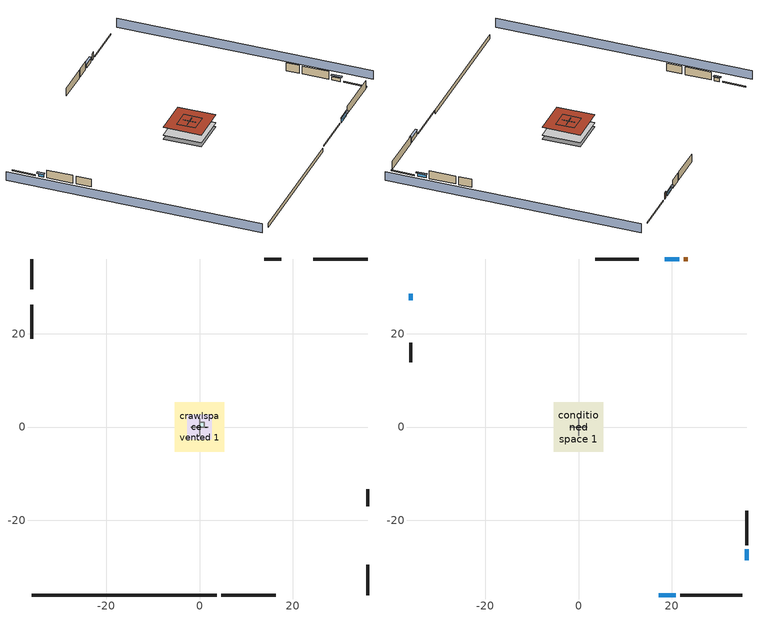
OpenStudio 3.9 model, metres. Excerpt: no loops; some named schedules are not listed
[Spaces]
garage 1
 floor foundation (Slab1 construction): -2.59,-2.59 -2.59,2.59 2.59,2.59 2.59,-2.59 z0
 wall outside (Wall1 construction): -36.08,26.3 -36.08,18.99 z0.3:2.74
 wall outside (Wall2 construction): 17.55,36.08 13.9,36.08 z0.3:2.74
 wall outside (Wall9 construction): 36.08,-17.02 36.08,-13.36 z0.3:2.74
 wall to conditioned space 1 (Wall5 construction Reversed): -1.83,0 1.83,0 z0.3:2.74
 wall to conditioned space 1 (Wall6 construction Reversed): 0,-1.83 0,1.83 z0.3:2.74
 roof outside (Roof1 construction): -2.59,2.59 -2.59,-2.59 2.59,-2.59 2.59,2.59 z2.74
crawlspace - vented 1
 floor foundation (Slab2 construction): -5.34,-5.34 -5.34,5.34 5.34,5.34 5.34,-5.34 z-0.91
 wall outside (RimJoist1 construction): 4.65,-36.08 16.33,-36.08 z0.3:0.61
 wall outside (RimJoist2 construction): -36.08,36.08 -36.08,29.59 z0.3:0.61
 wall outside (RimJoist3 construction): 36.08,36.08 24.41,36.08 z0.3:0.61
 wall outside (RimJoist4 construction): 36.08,-36.08 36.08,-29.59 z0.3:0.61
 wall foundation (FoundationWall1 construction): -36.08,-36.08 3.73,-36.08 z-0.91:0.3
furnace airloop ret air space
 floor adiabatic (AdiabaticConst): 0,0 0,1 1,1 1,0 z0
 wall adiabatic (AdiabaticConst): 0,1 0,0 1,0 1,1 0,1 z0:1
 ceiling adiabatic (AdiabaticConst): 1,0 1,1 0,1 0,0 z1
conditioned space 1
 floor to crawlspace - vented 1 (Floor1 construction): -5.34,-5.34 -5.34,5.34 5.34,5.34 5.34,-5.34 z0.3
 wall outside (Wall3 construction): 21.82,-36.08 35.15,-36.08 z0.3:2.74
 wall outside (Wall4 construction): -36.08,18.06 -36.08,13.87 z0.3:2.74
 wall outside (Wall7 construction): 12.97,36.08 3.62,36.08 z0.3:2.74
 wall outside (Wall8 construction): 36.08,-25.36 36.08,-17.95 z0.3:2.74
 wall outside (AdiabaticWallConstruction): 17.26,-36.08 20.89,-36.08 z0.3:1.52; -36.08,28.66 -36.08,27.23 z0.3:1.28; 21.64,36.08 18.48,36.08 z0.3:1.37; 36.08,-28.66 36.08,-26.28 z0.3:1.34
 wall outside (AdiabaticWallConstruction 1): 23.48,36.08 22.56,36.08 z0.3:2.34
 window (WindowConstruction): 17.26,-36.08 20.89,-36.08 z0.3:1.52
 window (WindowConstruction 1): -36.08,28.66 -36.08,27.23 z0.3:1.28
 window (WindowConstruction 2): 21.64,36.08 18.48,36.08 z0.3:1.37
 window (WindowConstruction 3): 36.08,-28.66 36.08,-26.28 z0.3:1.34
 door (Door): 23.48,36.08 22.56,36.08 z0.3:2.34
 roof outside (Roof2 construction): -5.34,5.34 -5.34,-5.34 5.34,-5.34 5.34,5.34 z2.74
shading: 40.65,-36.08 40.65,36.08 / -40.65,36.08 -40.65,-36.08 z0:2.74; 21.2,-36.08 16.95,-36.08 16.95,-36.69 21.2,-36.69 z1.83; -36.08,26.93 -36.08,28.96 -36.69,28.96 -36.69,26.93 z1.58; 18.18,36.08 21.94,36.08 21.94,36.69 18.18,36.69 z1.68; 36.08,-25.98 36.08,-28.96 36.69,-28.96 36.69,-25.98 z1.65
[Site]
Portland Intl Arpt_OR: Latitude {deg}=45.59; Longitude {deg}=-122.6; Time Zone {hr}=-8; Elevation {m}=33; Terrain=Suburbs; Keep Site Location Information=Yes
[Site:GroundTemperature:Shallow]
10.2558, 8.96328, 8.85977, 9.47314, 11.9355, 14.3863, 16.5111, 17.8571, 17.9714, 16.8767, 14.8061, 12.4304
[Site:WaterMainsTemperature]
Calculation Method=Schedule; Temperature Schedule=mains temperature schedule
[Building]
Building 1
[Material] Roughness=Rough
Name | Thickness {m} | Conductivity {W/m-K} | Density {kg/m3} | Specific Heat {J/kg-K} | Thermal Absorptance | Solar Absorptance | Visible Absorptance
asphalt or fiberglass shingles | 0.00635 | 0.162714 | 1121.4 | 1465.45 | 0.9 | 0.85 | 0.85
roof rigid ins | 0.00254769 | 0.029427 | 32.04 | 1214.23 | 0.9 | 0.7 | 0.7
osb sheathing 0.5 in. | 0.0127 | 0.115458 | 512.64 | 1214.23 | 0.9 | 0.6 | 0.6
roof rigid ins 1 | 0.051816 | 0.029427 | 32.04 | 1214.23 | 0.9 | 0.7 | 0.7
osb sheathing 0.75 in. | 0.01905 | 0.115458 | 512.64 | 1214.23 | 0.9 | 0.7 | 0.7
roof stud and cavity | 0.2032 | 0.133729 | 78.34581 | 1123.46 | 0.9 | 0.7 | 0.7
gypsum board | 0.0127 | 0.160291 | 801 | 837.4 | 0.9 | 0.6 | 0.6
wood siding | 0.0254 | 0.102417 | 544.68 | 1172.36 | 0.9 | 0.85 | 0.85
osb sheathing 0.5 in. 1 | 0.0127 | 0.115458 | 512.64 | 1214.23 | 0.9 | 0.7 | 0.7
wall stud and cavity | 0.1397 | 0.727959 | 139.0536 | 1170.24 | 0.9 | 0.6 | 0.6
wall stud and cavity 1 | 0.1397 | 0.550994 | 139.0536 | 1170.24 | 0.9 | 0.7 | 0.7
osb sheathing 0.5 in. 2; osb sheathing 0.5 in. 3 | 0.0127 | 0.115458 | 512.64 | 1214.23
wall stud and cavity 2 | 0.1397 | 0.335416 | 139.0536 | 1170.24 | 0.9 | 0.7 | 0.7
rim joist stud and cavity | 0.0508 | 0.178688 | 50.32683 | 1063.81 | 0.9 | 0.6 | 0.6
floor stud and cavity | 0.1397 | 0.923637 | 92.3553 | 1139.71 | 0.9 | 0.7 | 0.7
floor covering | 0.0127 | 0.0433444 | 54.468 | 1339.84 | 0.9 | 0.6 | 0.6
concrete 4.0 in. | 0.1016 | 1.803125 | 2242.8 | 837.4 | 0.9 | 0.7 | 0.7
concrete 8.0 in. | 0.2032 | 1.803125 | 2242.8 | 837.4 | 0.9 | 0.7 | 0.7
soil 0.5 in. | 0.0127 | 1.3848 | 1842.3 | 418.7 | 0.9 | 0.7 | 0.7
wood siding 1; wood siding 2 | 0.0254 | 0.102417 | 544.68 | 1172.36
wall rigid ins | 0.512978 | 0.029427 | 32.04 | 1214.23 | 0.9 | 0.7 | 0.7
wall stud and cavity 3 | 0.0889 | 0.380278 | 52.3479 | 1209.89 | 0.9 | 0.7 | 0.7
door material | 0.04445 | 0.0612267 | 512.64 | 1214.23 | 0.9 | 0.7 | 0.7
wall stud and cavity 4 | 0.0889 | 0.391764 | 83.0341 | 1211.67 | 0.9 | 0.7 | 0.7
furniture material conditioned space 1; furniture material garage 1 | 0.1524 | 0.115458 | 640.8 | 1214.23 | 0.9 | 0.6 | 0.6
[Construction]
Roof1 construction: asphalt or fiberglass shingles, roof rigid ins, osb sheathing 0.5 in.
Roof2 construction: asphalt or fiberglass shingles, roof rigid ins 1, osb sheathing 0.75 in., roof stud and cavity, gypsum board
Wall1 construction; Wall2 construction: wood siding, osb sheathing 0.5 in. 1, wall stud and cavity
Wall3 construction; Wall4 construction: wood siding, osb sheathing 0.5 in. 1, wall stud and cavity 1, gypsum board
Wall5 construction Reversed: gypsum board, wall stud and cavity 2, osb sheathing 0.5 in. 2
Wall6 construction Reversed: gypsum board, wall stud and cavity 2, osb sheathing 0.5 in. 3
Wall7 construction; Wall8 construction: wood siding, osb sheathing 0.5 in. 3, wall stud and cavity 1, gypsum board
Wall9 construction: wood siding, osb sheathing 0.5 in. 3, wall stud and cavity
RimJoist1 construction; RimJoist2 construction; RimJoist3 construction; RimJoist4 construction: wood siding, rim joist stud and cavity
Floor1 construction: floor stud and cavity, osb sheathing 0.75 in., floor covering
Slab1 construction: concrete 4.0 in.
FoundationWall1 construction: concrete 8.0 in.
Slab2 construction: soil 0.5 in.
WindowConstruction; WindowConstruction 1; WindowConstruction 2; WindowConstruction 3: WindowMaterial
AdiabaticWallConstruction: wood siding 1, wall rigid ins, wall stud and cavity 3, gypsum board
Door: door material
AdiabaticWallConstruction 1: wood siding 2, wall rigid ins, wall stud and cavity 3, gypsum board
PartitionWallConstruction: gypsum board, wall stud and cavity 4, gypsum board
furniture construction conditioned space 1: furniture material conditioned space 1
furniture construction garage 1: furniture material garage 1
AdiabaticConst: Adiabatic
[WindowMaterial:SimpleGlazingSystem]
WindowMaterial: U-Factor {W/m2-K}=2.78222; Solar Heat Gain Coefficient=0.56
[Material:NoMass]
Adiabatic: Roughness=Rough; Thermal Resistance {m2-K/W}=176.1
[ThermalZone] Multiplier=1; Use Ideal Air Loads=No
Name | Volume {m3} | Thermostat
conditioned space | 278.185 | conditioned space temperature setpoint
garage | 65.242
crawlspace - vented | 139.092
furnace airloop ret air zone | 1
[Sizing:Zone] Zone Cooling Design Supply Air Temperature Input Method=SupplyAirTemperature; Zone Cooling Design Supply Air Temperature {C}=14; Zone Cooling Design Supply Air Temperature Difference {deltaC}=11.11; Zone Heating Design Supply Air Temperature Input Method=SupplyAirTemperature; Zone Heating Design Supply Air Temperature {C}=40; Zone Heating Design Supply Air Temperature Difference {deltaC}=11.11; Zone Cooling Design Supply Air Humidity Ratio {kg-H2O/kg-air}=0.0085; Zone Heating Design Supply Air Humidity Ratio {kg-H2O/kg-air}=0.008; Cooling Design Air Flow Method=DesignDay; Heating Design Air Flow Method=DesignDay; Account for Dedicated Outdoor Air System=No; Dedicated Outdoor Air System Control Strategy=NeutralSupplyAir; Dedicated Outdoor Air Low Setpoint Temperature for Design {C}=autosize; Dedicated Outdoor Air High Setpoint Temperature for Design {C}=autosize; Zone Load Sizing Method=Sensible Load Only No Latent Load; Zone Latent Cooling Design Supply Air Humidity Ratio Input Method=HumidityRatioDifference; Zone Cooling Design Supply Air Humidity Ratio Difference {kgWater/kgDryAir}=0.005; Zone Latent Heating Design Supply Air Humidity Ratio Input Method=HumidityRatioDifference; Zone Humidification Design Supply Air Humidity Ratio Difference {kgWater/kgDryAir}=0.005; Sizing Option=Coincident
garage; crawlspace - vented; furnace airloop ret air zone
[Space]
Name | Thermal Zone | Volume {m3}
conditioned space 1 | conditioned space | 278.185
garage 1 | garage | 65.242
crawlspace - vented 1 | crawlspace - vented | 139.092
furnace airloop ret air space | furnace airloop ret air zone
[ThermostatSetpoint:DualSetpoint]
conditioned space temperature setpoint: Heating Setpoint Temperature Schedule=heating setpoint; Cooling Setpoint Temperature Schedule=cooling setpoint; Temperature Difference Between Cutout And Setpoint {deltaC}=0
[Foundation:Kiva] Wall Depth Below Slab {m}=0.2032
Name | Initial Indoor Air Temperature {C} | Wall Height Above Grade {m}
Foundation Kiva 1 | 13.4258 | 0.1016
Foundation Kiva 2 | 8.24991 | 0.3048
[Foundation:Kiva:Settings]
Soil Conductivity {W/m-K}=1.3848; Soil Density {kg/m3}=1842.3; Soil Specific Heat {J/kg-K}=418.7; Ground Solar Absorptivity=0.9; Ground Thermal Absorptivity=0.9; Ground Surface Roughness {m}=0.03; Far-Field Width {m}=40; Deep-Ground Boundary Condition=ZeroFlux; Deep-Ground Depth {m}=40; Minimum Cell Dimension {m}=0.2; Maximum Cell Growth Coefficient=3; Simulation Timestep=Timestep
[SurfaceProperty:ExposedFoundationPerimeter] Exposed Perimeter Calculation Method=TotalExposedPerimeter
Name | Total Exposed Perimeter {m}
Slab1 | 14.6304
Slab2 | 39.80688
[SurfaceProperty:IncidentSolarMultiplier] Incident Solar Multiplier=1; Incident Solar Multiplier Schedule=trans schedule winter=0.85 summer=0.7
Window1; Window2; Window3; Window4
[InternalMass:Definition] Design Level Calculation Method=SurfaceArea
Name | Construction | Surface Area {m2}
partition wall mass | PartitionWallConstruction | 114.085
furniture mass conditioned space 1 | furniture construction conditioned space 1 | 45.63397
furniture mass garage 1 | furniture construction garage 1 | 2.67561
[InternalMass] Multiplier=1
Name | Internal Mass Definition | Space or SpaceType
partition wall mass | partition wall mass | conditioned space 1
furniture mass conditioned space 1 | furniture mass conditioned space 1 | conditioned space 1
furniture mass garage 1 | furniture mass garage 1 | garage 1
[EnergyManagementSystem:Sensor]
Name | Output Variable or Output Meter Index Key | Output Variable or Output Meter
water_heater_amb_temp; fridge_tin_s_1 | garage | Zone Mean Air Temperature
water_heater_amb_rh | garage | Zone Air Relative Humidity
water_heater_T_set | water heater setpoint | Schedule Value
out_pb_s |  | Site Outdoor Air Barometric Pressure
out_wt_s |  | Site Outdoor Air Humidity Ratio
site_vw_s |  | Site Wind Speed
cool_season | cooling season schedule | Schedule Value
furnace_airloop_AH_MFR_s | Node 6 | System Node Mass Flow Rate
furnace_airloop_AH_VFR_s | Node 6 | System Node Current Density Volume Flow Rate
furnace_airloop_AH_Tout_s | Node 6 | System Node Temperature
furnace_airloop_AH_Wout_s | Node 6 | System Node Humidity Ratio
furnace_airloop_RA_T_s | Node 9 | System Node Temperature
furnace_airloop_Ra_W_s | Node 9 | System Node Humidity Ratio
furnace_airloop_0_DZ_T_s | crawlspace - vented | Zone Air Temperature
furnace_airloop_0_DZ_W_s | crawlspace - vented | Zone Mean Air Humidity Ratio
natural_vent_s | natural vent schedule | Schedule Value
htg_sp_s | heating setpoint | Schedule Value
clg_sp_s | cooling setpoint | Schedule Value
mech_vent_range_fan_0_sch_s | mech vent range fan 0 schedule | Schedule Value
mech_vent_bath_fan_0_sch_s | mech vent bath fan 0 schedule | Schedule Value
clothes_dryer_exhaust_0_sch_s | clothes_dryer | Schedule Value
htg_load_cond |  | Heating:EnergyTransfer:Zone:CONDITIONED SPACE
clg_load_cond |  | Cooling:EnergyTransfer:Zone:CONDITIONED SPACE
htg_load_duct |  | Heating:EnergyTransfer:Zone:FURNACE AIRLOOP RET AIR ZONE
clg_load_duct |  | Cooling:EnergyTransfer:Zone:FURNACE AIRLOOP RET AIR ZONE
s_conv | Floor1 | Surface Inside Face Convection Heat Gain Energy
s_ig | Floor1 | Surface Inside Face Internal Gains Radiation Heat Gain Energy
s_sol | Floor1 | Surface Inside Face Solar Radiation Heat Gain Energy
s_lgt | Floor1 | Surface Inside Face Lights Radiation Heat Gain Energy
s_surf | Floor1 | Surface Inside Face Net Surface Thermal Radiation Heat Gain Energy
s_conv_1 | Roof2 | Surface Inside Face Convection Heat Gain Energy
s_ig_1 | Roof2 | Surface Inside Face Internal Gains Radiation Heat Gain Energy
s_sol_1 | Roof2 | Surface Inside Face Solar Radiation Heat Gain Energy
s_lgt_1 | Roof2 | Surface Inside Face Lights Radiation Heat Gain Energy
s_surf_1 | Roof2 | Surface Inside Face Net Surface Thermal Radiation Heat Gain Energy
ss_sol | Door1 | Surface Inside Face Solar Radiation Heat Gain Energy
ss_lgt | Door1 | Surface Inside Face Lights Radiation Heat Gain Energy
ss_conv | Door1 | Surface Inside Face Convection Heat Gain Energy
ss_ig | Door1 | Surface Inside Face Internal Gains Radiation Heat Gain Energy
ss_surf | Door1 | Surface Inside Face Net Surface Thermal Radiation Heat Gain Energy
ss_conv_1 | Window1 | Surface Inside Face Convection Heat Gain Energy
ss_ig_1 | Window1 | Surface Inside Face Internal Gains Radiation Heat Gain Energy
ss_surf_1 | Window1 | Surface Inside Face Net Surface Thermal Radiation Heat Gain Energy
ss_trans_in | Window1 | Surface Window Transmitted Solar Radiation Rate
ss_back_out | Window1 | Surface Window Shortwave from Zone Back Out Window Heat Transfer Rate
ss_trans_out | Window1 | Surface Inside Face Initial Transmitted Diffuse Transmitted Out Window Solar Radiation Rate
ss_conv_2 | Window2 | Surface Inside Face Convection Heat Gain Energy
ss_ig_2 | Window2 | Surface Inside Face Internal Gains Radiation Heat Gain Energy
ss_surf_2 | Window2 | Surface Inside Face Net Surface Thermal Radiation Heat Gain Energy
ss_trans_in_1 | Window2 | Surface Window Transmitted Solar Radiation Rate
ss_back_out_1 | Window2 | Surface Window Shortwave from Zone Back Out Window Heat Transfer Rate
ss_trans_out_1 | Window2 | Surface Inside Face Initial Transmitted Diffuse Transmitted Out Window Solar Radiation Rate
ss_conv_3 | Window3 | Surface Inside Face Convection Heat Gain Energy
ss_ig_3 | Window3 | Surface Inside Face Internal Gains Radiation Heat Gain Energy
ss_surf_3 | Window3 | Surface Inside Face Net Surface Thermal Radiation Heat Gain Energy
ss_trans_in_2 | Window3 | Surface Window Transmitted Solar Radiation Rate
ss_back_out_2 | Window3 | Surface Window Shortwave from Zone Back Out Window Heat Transfer Rate
ss_trans_out_2 | Window3 | Surface Inside Face Initial Transmitted Diffuse Transmitted Out Window Solar Radiation Rate
ss_conv_4 | Window4 | Surface Inside Face Convection Heat Gain Energy
ss_ig_4 | Window4 | Surface Inside Face Internal Gains Radiation Heat Gain Energy
ss_surf_4 | Window4 | Surface Inside Face Net Surface Thermal Radiation Heat Gain Energy
ss_trans_in_3 | Window4 | Surface Window Transmitted Solar Radiation Rate
ss_back_out_3 | Window4 | Surface Window Shortwave from Zone Back Out Window Heat Transfer Rate
ss_trans_out_3 | Window4 | Surface Inside Face Initial Transmitted Diffuse Transmitted Out Window Solar Radiation Rate
s_conv_2 | Wall3 | Surface Inside Face Convection Heat Gain Energy
s_ig_2 | Wall3 | Surface Inside Face Internal Gains Radiation Heat Gain Energy
s_sol_2 | Wall3 | Surface Inside Face Solar Radiation Heat Gain Energy
s_lgt_2 | Wall3 | Surface Inside Face Lights Radiation Heat Gain Energy
s_surf_2 | Wall3 | Surface Inside Face Net Surface Thermal Radiation Heat Gain Energy
s_conv_3 | Wall4 | Surface Inside Face Convection Heat Gain Energy
s_ig_3 | Wall4 | Surface Inside Face Internal Gains Radiation Heat Gain Energy
s_sol_3 | Wall4 | Surface Inside Face Solar Radiation Heat Gain Energy
s_lgt_3 | Wall4 | Surface Inside Face Lights Radiation Heat Gain Energy
s_surf_3 | Wall4 | Surface Inside Face Net Surface Thermal Radiation Heat Gain Energy
s_conv_4 | Wall5 | Surface Inside Face Convection Heat Gain Energy
s_ig_4 | Wall5 | Surface Inside Face Internal Gains Radiation Heat Gain Energy
s_sol_4 | Wall5 | Surface Inside Face Solar Radiation Heat Gain Energy
s_lgt_4 | Wall5 | Surface Inside Face Lights Radiation Heat Gain Energy
s_surf_4 | Wall5 | Surface Inside Face Net Surface Thermal Radiation Heat Gain Energy
s_conv_5 | Wall6 | Surface Inside Face Convection Heat Gain Energy
s_ig_5 | Wall6 | Surface Inside Face Internal Gains Radiation Heat Gain Energy
s_sol_5 | Wall6 | Surface Inside Face Solar Radiation Heat Gain Energy
s_lgt_5 | Wall6 | Surface Inside Face Lights Radiation Heat Gain Energy
s_surf_5 | Wall6 | Surface Inside Face Net Surface Thermal Radiation Heat Gain Energy
s_conv_6 | Wall7 | Surface Inside Face Convection Heat Gain Energy
s_ig_6 | Wall7 | Surface Inside Face Internal Gains Radiation Heat Gain Energy
s_sol_6 | Wall7 | Surface Inside Face Solar Radiation Heat Gain Energy
s_lgt_6 | Wall7 | Surface Inside Face Lights Radiation Heat Gain Energy
s_surf_6 | Wall7 | Surface Inside Face Net Surface Thermal Radiation Heat Gain Energy
s_conv_7 | Wall8 | Surface Inside Face Convection Heat Gain Energy
s_ig_7 | Wall8 | Surface Inside Face Internal Gains Radiation Heat Gain Energy
s_sol_7 | Wall8 | Surface Inside Face Solar Radiation Heat Gain Energy
s_lgt_7 | Wall8 | Surface Inside Face Lights Radiation Heat Gain Energy
s_surf_7 | Wall8 | Surface Inside Face Net Surface Thermal Radiation Heat Gain Energy
im_conv | furniture mass conditioned space 1 | Surface Inside Face Convection Heat Gain Energy
im_ig | furniture mass conditioned space 1 | Surface Inside Face Internal Gains Radiation Heat Gain Energy
im_sol | furniture mass conditioned space 1 | Surface Inside Face Solar Radiation Heat Gain Energy
im_lgt | furniture mass conditioned space 1 | Surface Inside Face Lights Radiation Heat Gain Energy
im_surf | furniture mass conditioned space 1 | Surface Inside Face Net Surface Thermal Radiation Heat Gain Energy
[ElectricEquipment:Definition] Design Level Calculation Method=EquipmentLevel
Name | Design Level {W} | Fraction Latent | Fraction Radiant | Fraction Lost
ceiling fan | 16.6215 | 0 | 0.558 | 0
clothes washer | 1010.04 | 0.03 | 0.162 | 0.7
clothes dryer | 6608.49 | 0.015 | 0.081 | 0.85
dishwasher | 1250.11 | 0.3 | 0.18 | 0.4
fridge | 51.9007 | 0 | 0.6 | 0
fridge 2 | 100.822 | 0 | 0.6 | 0
cooking range | 1902.38 | 0.08 | 0.432 | 0.2
misc tv | 1112.09 | 0 | 0.6 | 0
misc plug loads | 606.078 | 0.021 | 0.558 | 0.049
whole house fan; mech vent house fan | 0 | 0 | 0 | 1
mech vent house fan cfis | 0 | 0 | 0 | 0
mech vent range fan 0; mech vent bath fan 0 | 30 | 0 | 0 | 1
[ElectricEquipment]
Name | Electric Equipment Definition | Space or SpaceType | Schedule
ceiling fan | ceiling fan | conditioned space 1 | ceiling_fan
clothes washer | clothes washer | conditioned space 1 | clothes_washer
clothes dryer | clothes dryer | conditioned space 1 | clothes_dryer
dishwasher | dishwasher | conditioned space 1 | dishwasher
fridge | fridge | conditioned space 1 | fridge schedule
fridge 1 | fridge 2 | garage 1 | fridge schedule 1
cooking range | cooking range | conditioned space 1 | cooking_range
misc tv | misc tv | conditioned space 1 | plug_loads_tv
misc plug loads | misc plug loads | conditioned space 1 | plug_loads_other
whole house fan | whole house fan | conditioned space 1 | Always On Discrete
mech vent house fan | mech vent house fan | conditioned space 1 | mech vent house fan schedule
mech vent house fan cfis | mech vent house fan cfis | conditioned space 1 | mech vent house fan cfis schedule
mech vent range fan 0 | mech vent range fan 0 | conditioned space 1 | mech vent range fan 0 schedule
mech vent bath fan 0 | mech vent bath fan 0 | conditioned space 1 | mech vent bath fan 0 schedule
[OtherEquipment:Definition] Design Level Calculation Method=EquipmentLevel
Name | Design Level {W} | Fraction Latent | Fraction Radiant | Fraction Lost
water heater sens; furnace airloop_0 SupSensLkToCond; furnace airloop_0 SupCondToLv; furnace airloop_0 RetCondToRP; furnace airloop_0 RetSensLkToRP; furnace airloop_0 SupCondToDZ; furnace airloop_0 RetCondToDZ; furnace airloop_0 SupSensLkToDZ; mech vent house fan sensible load | 0 | 0 | 0 | 0
water heater lat; furnace airloop_0 SupLatLkToCond; furnace airloop_0 RetLatLkToRP; furnace airloop_0 SupLatLkToDZ; mech vent house fan latent load | 0 | 1 | 0 | 0
water heater energy adjustment1 | 0.01 | 0 | 0 | 1
clothes dryer 2 | 0 | 0.015 | 0.081 | 0.85
cooking range 2 | 0 | 0.08 | 0.432 | 0.2
general water use sensible | -43.4886 | 0 | 0.6 | 0
general water use latent | 44.1266 | 1 | 0 | 0
[OtherEquipment]
Name | Other Equipment Definition | Space or SpaceType | Schedule | Fuel Type
water heater sens | water heater sens | garage 1 | Always On Discrete
water heater lat | water heater lat | garage 1 | Always On Discrete
water heater energy adjustment1 | water heater energy adjustment1 | garage 1 | Always On Discrete | Electricity
clothes dryer 1 | clothes dryer 2 | conditioned space 1 | clothes_dryer | Electricity
cooking range 1 | cooking range 2 | conditioned space 1 | cooking_range | Electricity
general water use sensible | general water use sensible | conditioned space 1 | general water use schedule
general water use latent | general water use latent | conditioned space 1 | general water use schedule
furnace airloop_0 SupSensLkToCond | furnace airloop_0 SupSensLkToCond | conditioned space 1 | Always On Discrete
furnace airloop_0 SupLatLkToCond | furnace airloop_0 SupLatLkToCond | conditioned space 1 | Always On Discrete
furnace airloop_0 SupCondToLv | furnace airloop_0 SupCondToLv | conditioned space 1 | Always On Discrete
furnace airloop_0 RetCondToRP | furnace airloop_0 RetCondToRP | furnace airloop ret air space | Always On Discrete
furnace airloop_0 RetSensLkToRP | furnace airloop_0 RetSensLkToRP | furnace airloop ret air space | Always On Discrete
furnace airloop_0 RetLatLkToRP | furnace airloop_0 RetLatLkToRP | furnace airloop ret air space | Always On Discrete
furnace airloop_0 SupCondToDZ | furnace airloop_0 SupCondToDZ | crawlspace - vented 1 | Always On Discrete
furnace airloop_0 RetCondToDZ | furnace airloop_0 RetCondToDZ | crawlspace - vented 1 | Always On Discrete
furnace airloop_0 SupSensLkToDZ | furnace airloop_0 SupSensLkToDZ | crawlspace - vented 1 | Always On Discrete
furnace airloop_0 SupLatLkToDZ | furnace airloop_0 SupLatLkToDZ | crawlspace - vented 1 | Always On Discrete
mech vent house fan sensible load | mech vent house fan sensible load | conditioned space 1 | Always On Discrete
mech vent house fan latent load | mech vent house fan latent load | conditioned space 1 | Always On Discrete
[WaterUse:Equipment:Definition]
Name | Peak Flow Rate {m3/s}
clothes washer | 5.27421e-06
dishwasher | 1.41628e-05
[Lights:Definition] Design Level Calculation Method=LightingLevel; Fraction Radiant=0.6; Fraction Visible=0.2; Return Air Fraction=0
Name | Lighting Level {W}
interior lighting | 1071.54
garage lighting | 69.4773
[Lights] Fraction Replaceable=1
Name | Lights Definition | Space or SpaceType | Schedule
interior lighting | interior lighting | conditioned space 1 | lighting_interior
garage lighting | garage lighting | garage 1 | lighting_garage
[Exterior:Lights:Definition]
exterior lighting: Design Level {W}=37.1441
[Exterior:Lights]
exterior lighting: Exterior Lights Definition=exterior lighting; Schedule=exterior lighting schedule
[People:Definition]
occupants: Number of People Calculation Method=People; Number of People {people}=2; Fraction Radiant=0.314171; Sensible Heat Fraction=0.56303; Carbon Dioxide Generation Rate {m3/s-W}=0; Enable ASHRAE 55 Comfort Warnings=No; Mean Radiant Temperature Calculation Type=EnclosureAveraged
[People]
occupants: People Definition=occupants; Space or SpaceType=conditioned space 1; Number of People Schedule=occupants; Activity Level Schedule=occupants activity schedule; Multiplier=1
[ZoneMixing] Schedule=Always On Continuous; Design Flow Rate Calculation Method=Flow/Zone; Design Flow Rate {m3/s}=0
Name | Zone or Space | Source Zone or Space
furnace airloop_0 ZoneMixDZToCond mix | conditioned space | crawlspace - vented
furnace airloop_0 ZoneMixCondToDZ mix | crawlspace - vented | conditioned space
[SpaceInfiltration:DesignFlowRate] Schedule=Always On Discrete
Name | Space or SpaceType | Design Flow Rate Calculation Method | Design Flow Rate {m3/s} | Air Changes per Hour {1/hr} | Constant Term Coefficient | Temperature Term Coefficient | Velocity Term Coefficient | Velocity Squared Term Coefficient
natural vent flow; whole house fan flow; infil flow | conditioned space 1 | Flow/Space | 0
infil crawlspace - vented 1 | crawlspace - vented 1 | AirChanges/Hour |  | 2.6013 | 1 | 0 | 0 | 0
crawlspace_vented 1 duct leakage imbalance infil flow | crawlspace - vented 1 | Flow/Space | 0
[SpaceInfiltration:EffectiveLeakageArea]
infil garage 1: Space or SpaceType=garage 1; Schedule=Always On Discrete; Effective Air Leakage Area {cm2}=407.755; Stack Coefficient=0.000129147; Wind Coefficient=4.64657e-05
